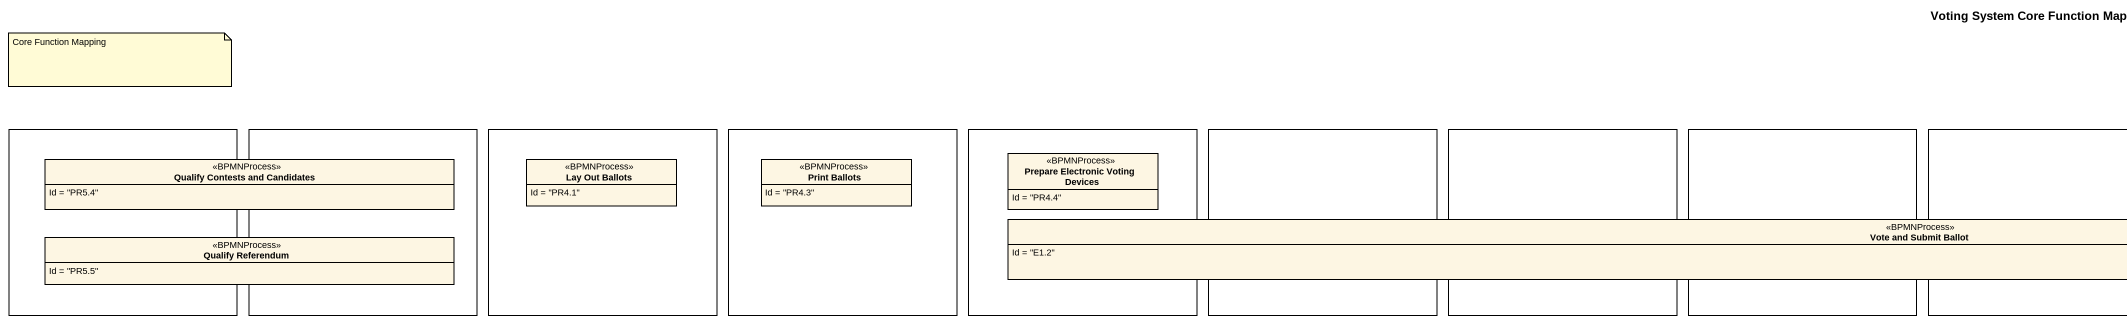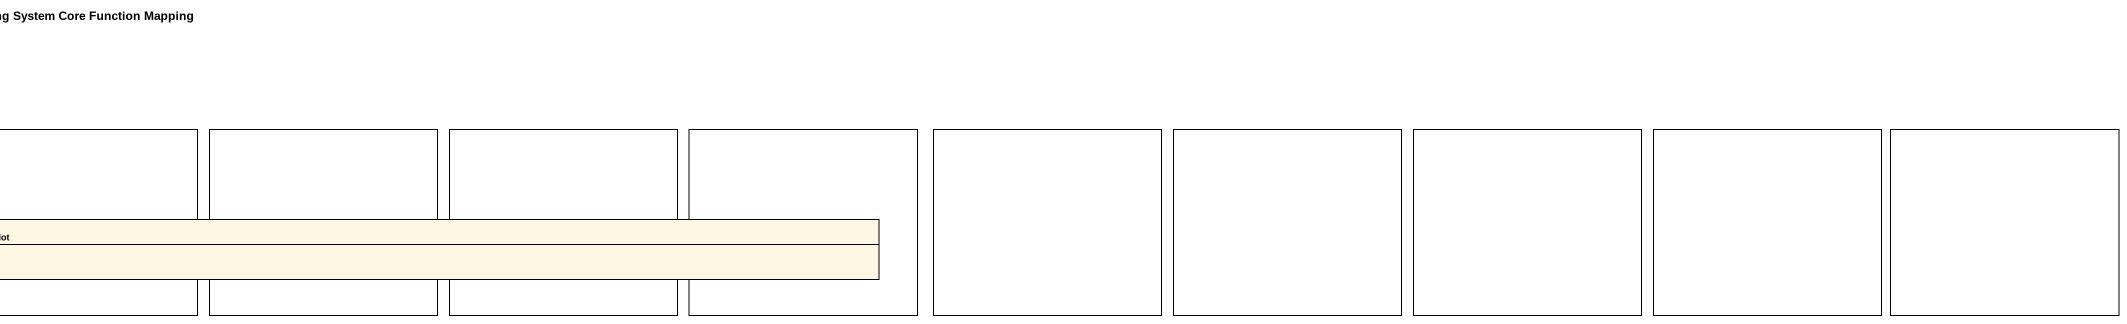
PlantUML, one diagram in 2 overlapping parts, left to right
@startuml
title Voting System Core Function Mapping
allowmixing
hide circle
hide empty members
rectangle " " as rectangle1
rectangle " " as rectangle2
rectangle " " as rectangle3 {
  class "Lay Out Ballots" as Lay_Out_Ballots <<BPMNProcess>> {
    Id = "PR4.1"
  }
}
rectangle " " as rectangle4 {
  class "Print Ballots" as Print_Ballots <<BPMNProcess>> {
    Id = "PR4.3"
  }
}
rectangle " " as rectangle5 {
  class "Prepare Electronic Voting Devices" as Prepare_Electronic_Voting <<BPMNProcess>> {
    Id = "PR4.4"
  }
}
rectangle " " as rectangle6
rectangle " " as rectangle7
rectangle " " as rectangle8
rectangle " " as rectangle9
rectangle " " as rectangle10
rectangle " " as rectangle11
rectangle " " as rectangle12
rectangle " " as rectangle13
rectangle " " as rectangle14
rectangle " " as rectangle15
rectangle " " as rectangle16
rectangle " " as rectangle17
class "Qualify Contests and Candidates" as Qualify_Contests_and <<BPMNProcess>> {
  Id = "PR5.4"
}
class "Vote and Submit Ballot" as Vote_and_Submit_Ballot <<BPMNProcess>> {
  Id = "E1.2"
}
class "Qualify Referendum" as Qualify_Referendum <<BPMNProcess>> {
  Id = "PR5.5"
}
note as N1
  Core Function Mapping
end note
@enduml
